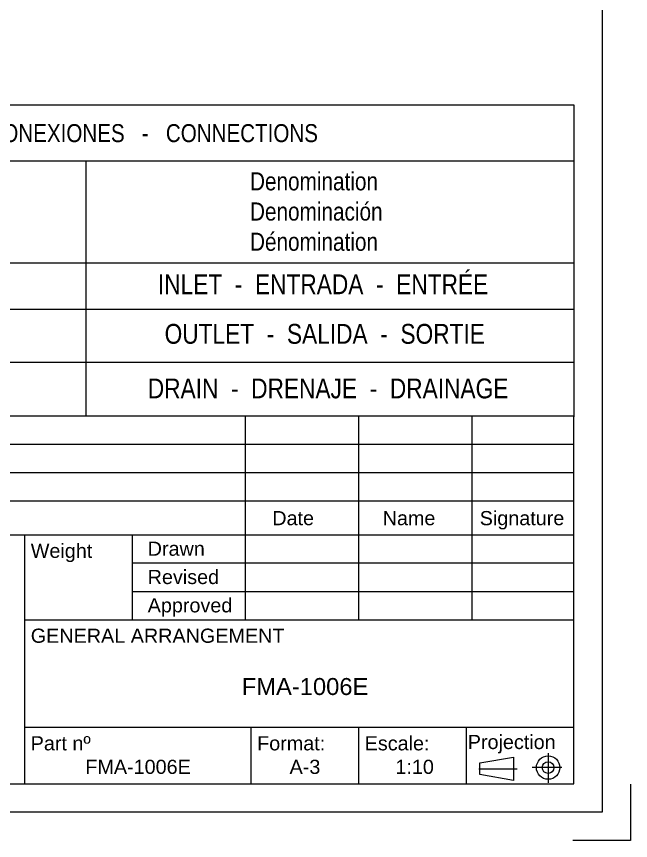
# Model space of a CAD drawing. Header units: millimetres. Extents: x -2 to 4200, y -4 to 2970.
# Drawn here: x 3115 to 4200, y 0 to 1455 of the extents above; entities that cross this region are included whole.
import ezdxf

# ---------------------------------------------------------------- set-up
doc = ezdxf.new("R2010")
doc.units = ezdxf.units.MM
doc.header["$LTSCALE"] = 10
doc.linetypes.add('CENTERX2', pattern=[20.319999999999997, 12.7, -2.54, 2.54, -2.54])
doc.styles.add('SLDTEXTSTYLE1', font='Helvetica Light.ttf')
doc.styles.add('SLDTEXTSTYLE3', font='arial.ttf')
doc.styles.get("Standard").update_dxf_attribs({"font": 'Gothic.ttf'})

msp = doc.modelspace()

# ---------------------------------------------------------------- linework, layer by layer
for p, q in [((4149.997359179689, 2919.999713734238), (4149.99755108414, 49.99998788330235)), ((4099.997551084128, 99.99971373422581), (4099.997551084128, 749.9997137342256)), ((2299.997551084128, 99.99971373422581), (4099.997551084128, 99.99971373422581)), ((4199.99755108413, 99.33758121918277), (4199.99755108413, -0.000286265774227662)), ((4149.99755108414, 49.99998788330235), (50.0000005973538, 49.99998788330171)), ((4199.99755108413, -0.000286265774227662), (4097.88401730299, -0.000286265774227662))]:
    msp.add_line(p, q)
at = {"color": 0}
for p, q in [((4100.448280391935, 1298.921371786696), (2299.997551084128, 1298.921371786696)), ((4100.448266636053, 748.3193448185324), (4100.448266636053, 1297.241002871004)), ((4100.448280391935, 749.9997137342256), (4100.448280391935, 1298.921371786696)), ((2299.997551084128, 1200.528381781533), (4100.448280391935, 1200.528381781533)), ((3238.028872897219, 1200.528381781533), (3238.028872897219, 749.9997137342256)), ((2299.997551084128, 1020.397478350959), (4100.448280391935, 1020.397478350959)), ((2299.997551084128, 938.4209855253561), (4100.448280391935, 938.4209855253561)), ((2299.997551084128, 844.6663793776792), (4100.448280391935, 844.6663793776792))]:
    msp.add_line(p, q, dxfattribs=at)
at = {"color": 7}
for p, q in [((2299.997551084128, 749.9997137342256), (4099.997551084128, 749.9997137342256)), ((3519.997551084129, 389.9997137342256), (3519.997551084129, 749.9997137342256)), ((3719.997551084129, 389.9997137342256), (3719.997551084129, 749.9997137342256)), ((3919.997551084128, 389.9997137342256), (3919.997551084128, 749.9997137342256)), ((2299.997551084128, 699.9997137342258), (4099.997551084128, 699.9997137342258)), ((2299.997551084128, 649.9997137342258), (4099.997551084128, 649.9997137342258)), ((2299.997551084128, 599.9997137342257), (4099.997551084128, 599.9997137342257)), ((2299.997551084128, 539.9997137342257), (4099.997551084128, 539.9997137342257)), ((3129.997551084128, 99.33758121918277), (3129.997551084128, 539.3375812191828)), ((3319.997551084129, 389.9997137342256), (3319.997551084129, 539.9997137342257)), ((3319.997551084129, 490.6618462492687), (4099.997551084128, 490.6618462492687)), ((3319.997551084129, 439.9997137342257), (4099.997551084128, 439.9997137342257)), ((3129.997551084128, 389.9997137342256), (4099.997551084128, 389.9997137342256)), ((3129.997551084128, 199.9997137342258), (4099.997551084128, 199.9997137342258)), ((3529.997551084129, 99.99971373422581), (3529.997551084129, 199.9997137342258)), ((3719.997551084129, 99.99971373422581), (3719.997551084129, 199.9997137342258)), ((3909.997551084128, 99.99971373422581), (3909.997551084128, 199.9997137342258)), ((3934.02241561509, 137.0941523927144), (3993.009371565979, 147.4432490677667)), ((3993.009371565979, 147.4432490677667), (3993.009371565979, 106.0468623675591)), ((3934.022415615091, 116.3959590426106), (3934.02241561509, 137.0941523927144)), ((3993.009371565979, 106.0468623675591), (3934.022415615091, 116.3959590426106))]:
    msp.add_line(p, q, dxfattribs=at)
at = {"color": 7, "linetype": 'CENTERX2'}
for p, q in [((4054.456449904, 154.5086052810907), (4054.456449904, 101.8392093350202)), ((3932.149813266925, 126.7450557176625), (3999.828052698013, 126.7450557176629)), ((4078.677614095899, 128.8360398230973), (4026.008218149826, 128.8360398230973))]:
    msp.add_line(p, q, dxfattribs=at)
at = {"color": 7}
for radius in [20.69819335010399, 10.34909667505199]:
    msp.add_circle((4054.456449904, 128.8360398230973), radius, dxfattribs=at)

# ---------------------------------------------------------------- texts
at = {"color": 0, "insert": (3021.482295124933, 1265.126324834297), "char_height": 31.75, "attachment_point": 1, "style": 'SLDTEXTSTYLE1'}
msp.add_mtext('{\\fArial Narrow|b0|i0|c0|p34;-   CONEXIONES   -   CONNECTIONS}', dxfattribs=at)
at = {"attachment_point": 1}
for s, insert, char_height in [('{\\fArial Narrow|b0|i0|c0|p34;Denomination\\PDenominación\\PDénomination}', (3527.73126888851, 1180.170789782606), 32), ('{\\fArial Narrow|b0|i0|c0|p34;INLET  -  ENTRADA  -  ENTRÉE }', (3365.04875325465, 999.7928106666681), 35), ('{\\fArial Narrow|b0|i0|c0|p34;OUTLET  -  SALIDA  -  SORTIE}', (3376.923294116157, 912.2794795639824), 35), ('{\\fArial Narrow|b0|i0|c0|p34;DRAIN  -  DRENAJE  -  DRAINAGE}', (3347.236934143027, 815.8664877883988), 35)]:
    msp.add_mtext_dynamic_manual_height_columns(s, width=804.5002567476922, gutter_width=175, heights=[0], dxfattribs=dict(at, insert=insert, char_height=char_height))
at = {"style": 'SLDTEXTSTYLE3'}
for s, insert, char_height, attachment_point in [('Signature', (3933.564986992679, 581.8620071105888), 25, 1), ('Date', (3567.117392707098, 581.8620071105888), 25, 1), ('Name', (3762.171085715067, 581.8620071105888), 25, 1), ('Weight', (3140.467864178417, 524.1825549722888), 25, 1), ('Drawn', (3347.032034366294, 527.9103466258942), 25, 1), ('Revised', (3347.032034366294, 477.9103466258942), 25, 1), ('Approved', (3347.032034366293, 427.9103466258964), 25, 1), ('GENERAL ARRANGEMENT', (3140.467864178416, 374.1825549722911), 25, 1), ('FMA-1006E', (3625.065193527223, 286.9622979423793), 30, 2), ('Part nº', (3140.35419047941, 184.1825549722888), 25, 1), ('Format:', (3540.354190479411, 184.1825549722888), 25, 1), ('Escale:', (3730.35419047941, 184.1825549722888), 25, 1), ('Projection', (3912.454278239637, 186.5060585722223), 25, 1), ('FMA-1006E', (3330.027212529116, 142.6516955975133), 25, 2), ('A-3', (3624.838885717556, 142.6516955975137), 25, 2), ('1:10 ', (3818.618983714733, 142.6516955975137), 25, 2)]:
    msp.add_mtext(s, dxfattribs=dict(at, insert=insert, char_height=char_height, attachment_point=attachment_point))

doc.saveas('drawing.dxf')
